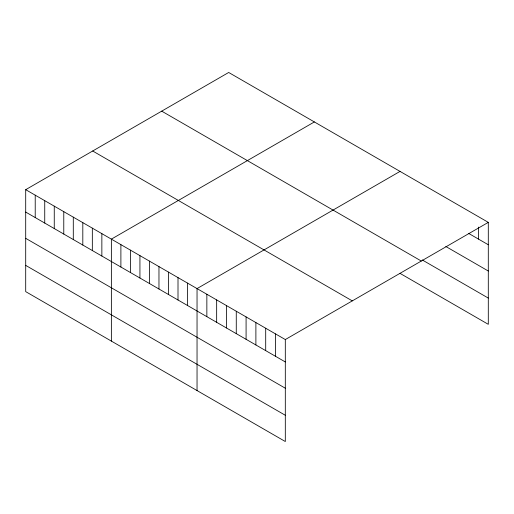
<?xml version="1.0" encoding="UTF-8"?>
<svg xmlns="http://www.w3.org/2000/svg" width="514" height="514" viewBox="0 0 514 514"><rect width="100%" height="100%" fill="white"/><g stroke="black" fill="none" stroke-linecap="round" stroke-linejoin="round"><path stroke-width="0.77" d="M25.7 189.672L285.309 339.555L285.309 441.526L25.7 291.637L25.7 189.672L228.691 72.474L488.3 222.363L488.3 324.328L400.033 273.371M314.362 121.94L111.371 239.132L111.371 341.103M400.033 171.4L197.042 288.592L197.042 390.563M285.309 339.555L488.3 222.363M468.684 233.433L488.3 244.76M445.799 246.482L488.3 271.019M422.264 259.949L488.3 298.075M161.704 111.146L421.313 261.035M92.687 150.994L352.296 300.883M25.7 212.07L285.309 361.952M25.7 238.329L285.309 388.211M25.7 265.385L285.309 415.267M478.495 227.098L478.495 239.1M275.504 333.894L275.504 356.292M265.699 328.228L265.699 350.632M255.888 322.567L255.888 344.971M246.084 316.907L246.084 339.304M236.273 311.24L236.273 333.644M226.468 305.579L226.468 327.983M216.657 299.919L216.657 322.317M206.853 294.259L206.853 316.656M187.526 283.098L187.526 305.496M178.005 277.605L178.005 300.003M168.489 272.105L168.489 294.509M158.967 266.612L158.967 289.009M149.445 261.112L149.445 283.516M139.93 255.619L139.93 278.016M130.408 250.125L130.408 272.523M120.893 244.625L120.893 267.029M101.856 233.639L101.856 256.036M92.334 228.139L92.334 250.543M82.812 222.646L82.812 245.043M73.296 217.146L73.296 239.55M63.775 211.652L63.775 234.05M54.259 206.159L54.259 228.557M44.737 200.659L44.737 223.063M35.222 195.166L35.222 217.563"/></g></svg>
